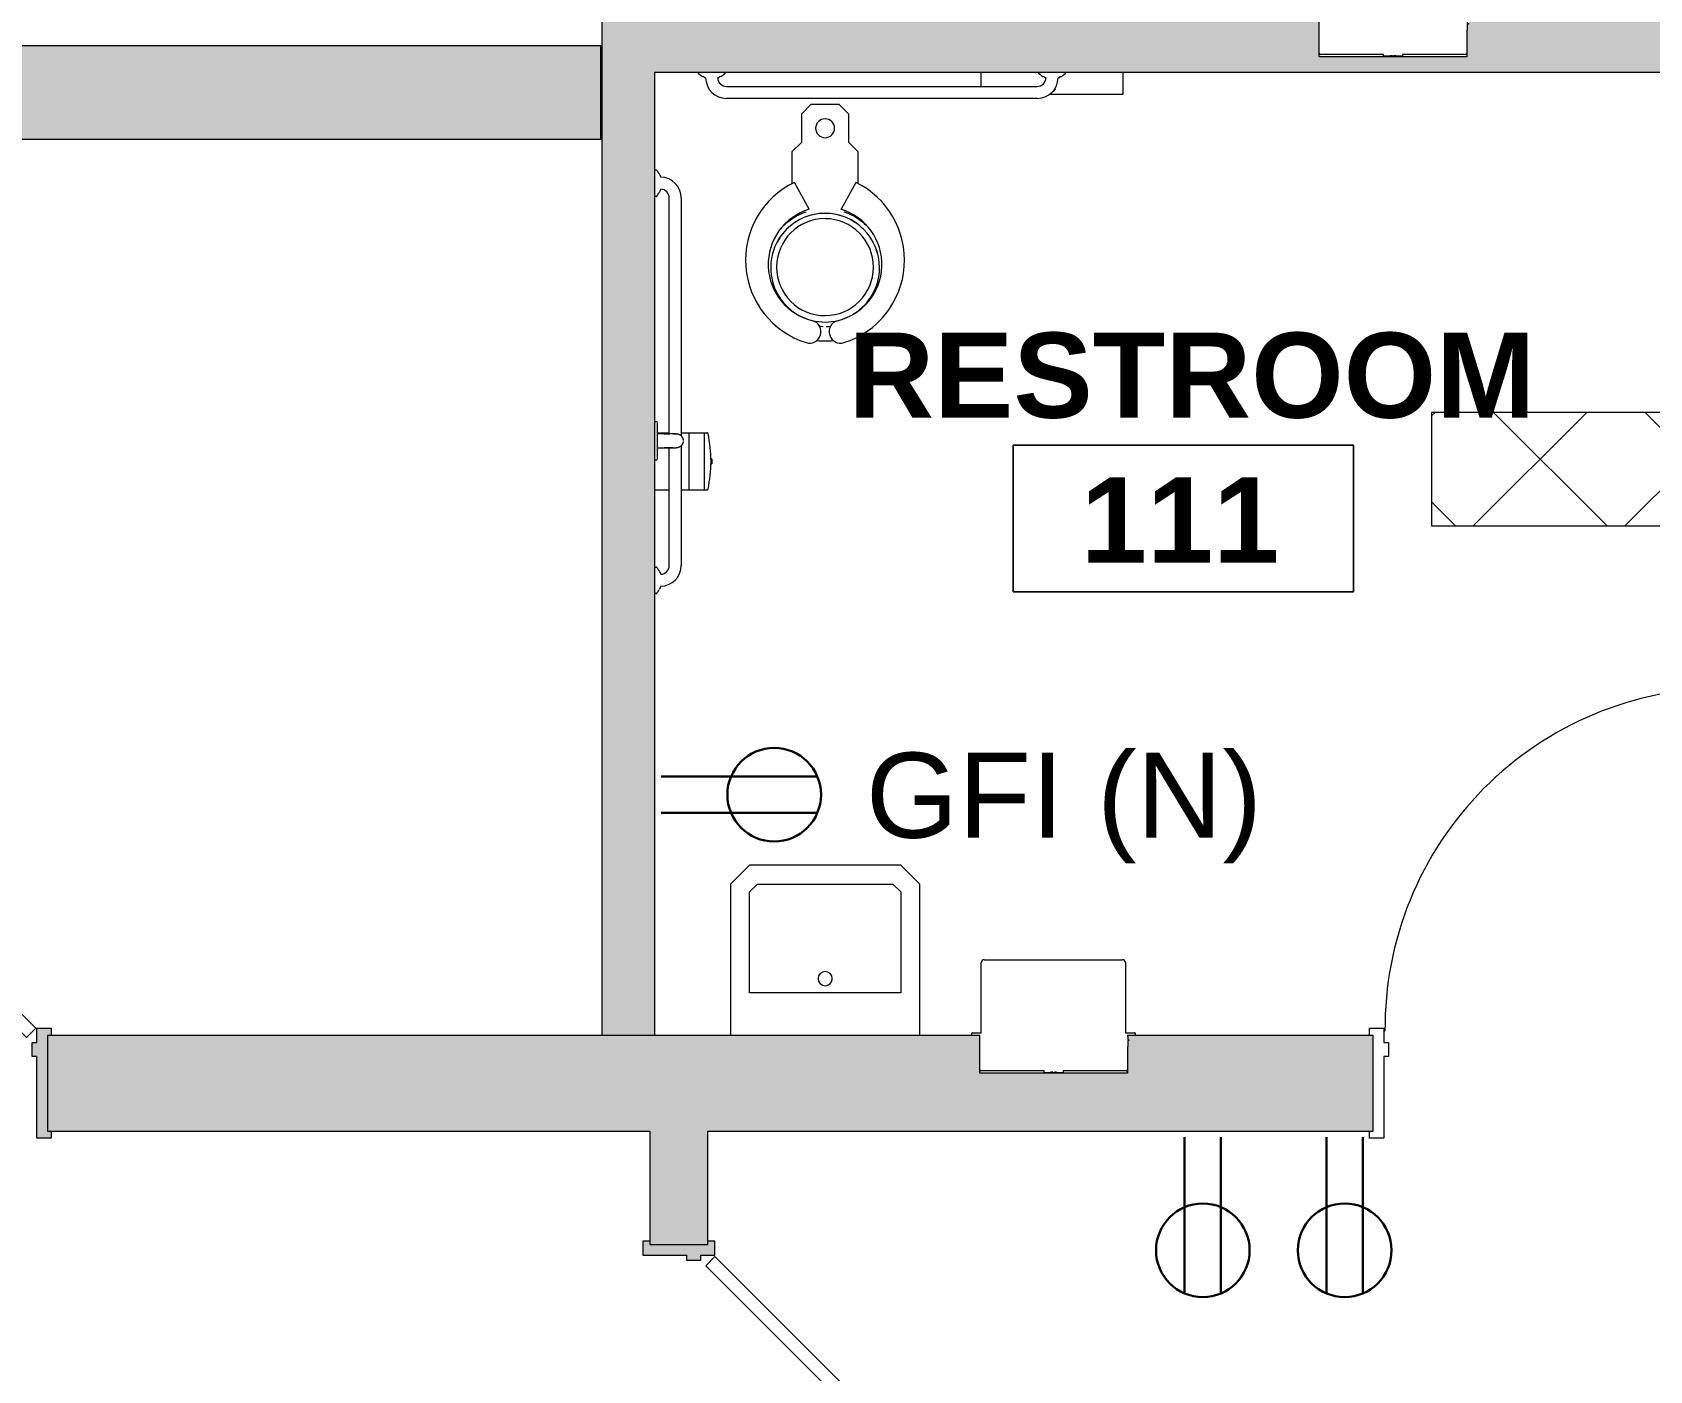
# Model space of a CAD drawing. Header units: inches. Extents: x -1569 to 1282, y -721 to 887.
# Drawn here: x 770 to 941, y 79.8 to 221.4 of the extents above; entities that cross this region are included whole.
import ezdxf

# ---------------------------------------------------------------- set-up
doc = ezdxf.new("R2010")
doc.units = ezdxf.units.IN
doc.header["$MEASUREMENT"] = 0
for name, color, linetype, lineweight in [('A-ANNO-NOTE', 131, 'Continuous', 13), ('A-AREA-IDEN', 2, 'Continuous', 9), ('A-DOOR', 31, 'Continuous', 13), ('A-WALL', 113, 'Continuous', 13), ('A-WALL-PATT', 111, 'Continuous', 13), ('I-FURN', 30, 'Continuous', 9), ('I-WALL', 2, 'Continuous', 13), ('P-SANR-FIXT', 6, 'Continuous', 13), ('Q-SPCQ', 91, 'Continuous', 13)]:
    doc.layers.add(name, color=color, linetype=linetype, lineweight=lineweight)
doc.styles.add('Swis721 Lt BT', font='swissl.ttf', dxfattribs={"height": 9})
doc.styles.add('Swis721 Lt BT_B', font='', dxfattribs={"height": 9})
doc.styles.get('Swis721 Lt BT_B').set_extended_font_data('Swis721 Lt BT', bold=True)

# ---------------------------------------------------------------- blocks, each defined once
blk = doc.blocks.new('Door - Single - Solid Door 36_ x 84_-7207624-FIRST FLOOR POWER _ SIGNAL')
at = {"layer": 'A-DOOR'}
h = blk.add_hatch(color=250, dxfattribs=at)
h.paths.add_polyline_path([(23.62, 3.15), (23.62, 3.9), (22.12, 3.9), (22.12, 2.4), (21.62, 2.4), (21.62, 0.9), (22.12, 0.9), (22.12, -3.72), (23.62, -3.72), (23.62, -2.97), (23.24, -2.97), (23.24, 3.15)], flags=0)
h.paths.add_polyline_path([(-13.63, 0.9), (-13.63, 2.4), (-14.13, 2.4), (-14.13, 3.9), (-15.63, 3.9), (-15.63, 3.15), (-15.26, 3.15), (-15.26, -2.97), (-15.63, -2.97), (-15.63, -3.72), (-14.13, -3.72), (-14.13, 0.9)], flags=0)
at = {"layer": 'A-DOOR', "color": 8, "lineweight": 20}
for p, q in [((-14.01, 3.9), (11.45, 29.36)), ((11.45, 29.36), (12.42, 28.38)), ((12.42, 28.38), (-13.03, 2.93)), ((-15.63, 3.9), (-15.63, 3.15)), ((-14.13, 3.9), (-15.63, 3.9)), ((-14.13, 2.4), (-14.13, 3.9)), ((-13.03, 2.93), (-14.01, 3.9)), ((23.62, 3.9), (22.12, 3.9)), ((22.12, 3.9), (22.12, 2.4)), ((23.62, 3.15), (23.62, 3.9)), ((-13.63, 2.4), (-14.13, 2.4)), ((-13.63, 0.9), (-13.63, 2.4)), ((22.12, 2.4), (21.62, 2.4)), ((21.62, 2.4), (21.62, 0.9)), ((-14.13, -3.72), (-14.13, 0.9)), ((-14.13, 0.9), (-13.63, 0.9)), ((21.62, 0.9), (22.12, 0.9)), ((22.12, 0.9), (22.12, -3.72)), ((-15.63, -2.97), (-15.63, -3.72)), ((23.62, -3.72), (23.62, -2.97)), ((-15.63, -3.72), (-14.13, -3.72)), ((22.12, -3.72), (23.62, -3.72))]:
    blk.add_line(p, q, dxfattribs=at)
at = {"layer": 'A-DOOR', "lineweight": 9}
blk.add_arc((-14.01, 3.9), 36, 359.5, 45, dxfattribs=at)
blk = doc.blocks.new('Door - Single - Solid Door 32_ x 84_-7220737-FIRST FLOOR POWER _ SIGNAL')
at = {"layer": 'A-DOOR'}
h = blk.add_hatch(color=250, dxfattribs=at)
h.paths.add_polyline_path([(20.12, 5.72), (20.12, -2.9), (19.62, -2.9), (19.62, -4.4), (20.12, -4.4), (20.12, -5.9), (21.62, -5.9), (21.62, -5.15), (21.24, -5.15), (21.24, 4.97), (21.62, 4.97), (21.62, 5.72), (21.24, 5.72)], flags=0)
h.paths.add_polyline_path([(-12.13, 5.72), (-13.63, 5.72), (-13.63, 4.97), (-13.26, 4.97), (-13.26, -5.15), (-13.63, -5.15), (-13.63, -5.9), (-12.13, -5.9), (-12.13, -4.4), (-11.63, -4.4), (-11.63, -2.9), (-12.13, -2.9), (-12.13, 4.97)], flags=0)
at = {"layer": 'A-DOOR', "color": 8, "lineweight": 20}
for p, q in [((-13.63, 5.72), (-12.13, 5.72)), ((-13.63, 4.97), (-13.63, 5.72)), ((-12.13, 5.72), (-12.13, -2.9)), ((20.12, 5.72), (21.62, 5.72)), ((20.12, -2.9), (20.12, 5.72)), ((21.62, 5.72), (21.62, 4.97)), ((-12.13, -2.9), (-11.63, -2.9)), ((-11.63, -2.9), (-11.63, -4.4)), ((19.62, -2.9), (20.12, -2.9)), ((19.62, -4.4), (19.62, -2.9)), ((-12.13, -4.4), (-12.13, -5.9)), ((-11.63, -4.4), (-12.13, -4.4)), ((-11.03, -4.93), (-12.01, -5.9)), ((11.59, -27.56), (-11.03, -4.93)), ((20.12, -4.4), (19.62, -4.4)), ((20.12, -5.9), (20.12, -4.4)), ((-13.63, -5.9), (-13.63, -5.15)), ((-12.13, -5.9), (-13.63, -5.9)), ((-12.01, -5.9), (10.62, -28.53)), ((21.62, -5.9), (20.12, -5.9)), ((21.62, -5.15), (21.62, -5.9)), ((10.62, -28.53), (11.59, -27.56))]:
    blk.add_line(p, q, dxfattribs=at)
at = {"layer": 'A-DOOR', "lineweight": 9}
blk.add_arc((-12.01, -5.9), 32, 315, 0.5, dxfattribs=at)
blk = doc.blocks.new('Water Closet - Flush Valve - Floor Mounted - Private - Flushing Greater than 1_6 gpf ADA-7296049-FIRST FLOOR POWER _ SIGNAL')
at = {"layer": 'P-SANR-FIXT', "lineweight": 9}
for p, q in [((-1.5, 0), (-2.5, -1)), ((-2.5, -1), (-2.5, -4)), ((1.5, 0), (-1.5, 0)), ((2.5, -1), (1.5, 0)), ((2.5, -4), (2.5, -1)), ((-2.5, -4), (-3.5, -5)), ((-3.5, -5), (-3.5, -8.38)), ((3.5, -5), (2.5, -4)), ((3.5, -8.38), (3.5, -5)), ((-1.69, -11.06), (-3.25, -8.22)), ((3.25, -8.22), (1.69, -11.06))]:
    blk.add_line(p, q, dxfattribs=at)
at = {"layer": 'P-SANR-FIXT', "lineweight": 9, "flags": 128}
for points in [[(-4.38, -12.79), (-4.22, -12.64), (-4.03, -12.48), (-3.84, -12.32), (-3.64, -12.17), (-3.43, -12.03), (-3.22, -11.89), (-3.01, -11.77), (-2.78, -11.65), (-2.56, -11.55), (-2.33, -11.45), (-2.09, -11.36), (-2, -11.33)], [(2, -11.33), (2.24, -11.41), (2.47, -11.51), (2.69, -11.61), (2.92, -11.72), (3.14, -11.84), (3.35, -11.97), (3.56, -12.11), (3.76, -12.26), (3.96, -12.41), (4.15, -12.57), (4.33, -12.74), (4.38, -12.8)], [(-0.2, -23.5), (-0.25, -23.5), (-0.5, -23.48), (-0.56, -23.47)], [(0.56, -23.47), (0.35, -23.49), (0.1, -23.5)]]:
    blk.add_lwpolyline(points, dxfattribs=at)
at = {"layer": 'P-SANR-FIXT', "lineweight": 9}
for centre, radius, start, end in [((0, -2.5), 1, 360, 180), ((0, -2.5), 1, 180, 360), ((0.74, -16.45), 9.14, 115.8609, 252.5741), ((-0.74, -16.45), 9.14, 287.4259, 64.1391), ((0.1, -16.91), 6.11, 106.9633, 257.0367), ((0, -17.25), 5.75, 0, 180), ((0, -17.25), 5.75, 104.0429, 108.5788), ((-0.1, -16.91), 6.11, 282.9633, 73.0367), ((0, -17.25), 5.75, 71.4212, 75.9571), ((0, -17.19), 5.13, 90, 270), ((0, -17.25), 5.75, 132.2685, 137.754), ((0, -17.25), 5.75, 118.1189, 123.4335), ((0, -17.19), 5.12, 270, 90), ((0, -17.25), 5.75, 56.5665, 61.8811), ((0, -17.25), 5.75, 42.246, 47.7315), ((0, -17.25), 5.75, 146.5915, 151.9011), ((0, -17.25), 5.75, 28.0989, 33.4085), ((0, -17.25), 5.75, 161.4419, 165.9707), ((0, -17.25), 5.75, 14.0293, 18.5581), ((0, -17.25), 5.75, 180, 238.3584), ((0, -17.25), 5.75, 301.6416, 0), ((0, -17.25), 5.75, 240.6149, 251.1591), ((-1.64, -24.02), 1.21, 252.5741, 72.5741), ((0, -17.25), 5.75, 255.8551, 284.1449), ((1.64, -24.02), 1.21, 107.4259, 287.4259), ((0, -17.25), 5.75, 288.8409, 299.3851), ((0, -17.25), 7.75, 263.5978, 276.4022)]:
    blk.add_arc(centre, radius, start, end, dxfattribs=at)
blk = doc.blocks.new('Door - Single - Solid Door 36_ x 84_-7146184-FIRST FLOOR POWER _ SIGNAL')
at = {"layer": 'A-DOOR', "lineweight": 9}
for p, q in [((-15.63, 5.72), (-14.13, 5.72)), ((-15.63, 4.97), (-15.63, 5.72)), ((-14.13, 5.72), (-14.13, -2.9)), ((22.12, 5.72), (23.62, 5.72)), ((22.12, -2.9), (22.12, 5.72)), ((23.62, 5.72), (23.62, 4.97)), ((-14.13, -2.9), (-13.63, -2.9)), ((-13.63, -2.9), (-13.63, -4.4)), ((21.62, -2.9), (22.12, -2.9)), ((21.62, -4.4), (21.62, -2.9)), ((-14.13, -4.4), (-14.13, -5.9)), ((-13.63, -4.4), (-14.13, -4.4)), ((22.12, -4.4), (21.62, -4.4)), ((22.12, -5.9), (22.12, -4.4)), ((-15.63, -5.9), (-15.63, -5.15)), ((-14.13, -5.9), (-15.63, -5.9)), ((23.62, -5.9), (22.12, -5.9)), ((23.62, -5.15), (23.62, -5.9))]:
    blk.add_line(p, q, dxfattribs=at)
at = {"layer": 'A-DOOR'}
for p, q in [((-12.63, -5.9), (-14.01, -5.9)), ((-14.01, -5.9), (-14.01, -41.9)), ((-12.63, -41.9), (-12.63, -5.9)), ((-14.01, -41.9), (-12.63, -41.9))]:
    blk.add_line(p, q, dxfattribs=at)
at = {"layer": 'A-DOOR', "lineweight": 9}
blk.add_arc((-14.01, -5.9), 36, 270, 0.5, dxfattribs=at)
blk = doc.blocks.new('Lavatory - Wall Mounted - 20_x18_ - Public-6857333-FIRST FLOOR POWER _ SIGNAL')
at = {"layer": 'P-SANR-FIXT', "lineweight": 9}
for p, q in [((-436.49, -42.99), (-452.49, -42.99)), ((-434.49, -44.99), (-436.49, -42.99)), ((-447.99, -60.99), (-447.99, -44.99)), ((-447.99, -44.99), (-437.31, -44.99)), ((-437.31, -44.99), (-436.49, -45.82)), ((-436.49, -45.82), (-436.49, -60.16)), ((-434.49, -60.99), (-434.49, -44.99)), ((-437.31, -60.99), (-447.99, -60.99)), ((-436.49, -60.16), (-437.31, -60.99)), ((-436.49, -62.99), (-434.49, -60.99)), ((-452.49, -62.99), (-436.49, -62.99))]:
    blk.add_line(p, q, dxfattribs=at)
for start, end in [(90, 270), (90, 270), (270, 90), (270, 90)]:
    blk.add_arc((-446.49, -52.99), 0.75, start, end, dxfattribs=at)
blk = doc.blocks.new('P-Grab_Bar-36in - 36 INCH-V20-FIRST FLOOR POWER _ SIGNAL')
at = {"layer": 'I-FURN'}
for p, q in [((831.26, 233.75), (864.12, 233.75)), ((828.29, 230.97), (828.29, 231.11)), ((828.98, 231.58), (829.05, 231.58)), ((830.32, 231.58), (830.39, 231.58)), ((831.09, 231.11), (831.09, 230.97)), ((864.11, 232.48), (831.26, 232.48)), ((864.29, 230.97), (864.29, 231.11)), ((864.98, 231.58), (865.05, 231.58)), ((866.32, 231.58), (866.39, 231.58)), ((867.09, 231.11), (867.09, 230.97))]:
    blk.add_line(p, q, dxfattribs=at)
for centre, radius, start, end in [((831.26, 231.54), 2.21, 90, 179.1445), ((864.11, 231.54), 2.21, 0.8636, 89.8856), ((828.38, 231.11), 0.0934, 88.0011, 180), ((828.38, 231.3), 0.0984, 272.9558, 347.0471), ((828.56, 231.23), 0.0975, 89.156, 150.8479), ((828.54, 231.42), 0.0998, 280.0133, 343.9943), ((828.72, 231.34), 0.0983, 82.1862, 147.824), ((828.73, 231.7), 0.259, 270.2678, 327.7398), ((828.98, 231.54), 0.0327, 86.7864, 147.7398), ((831.27, 231.54), 0.946, 90.5765, 177.6589), ((830.39, 231.54), 0.0327, 32.2602, 93.2136), ((830.64, 231.7), 0.259, 212.2602, 269.7322), ((830.65, 231.34), 0.0983, 32.176, 97.8138), ((830.83, 231.42), 0.0998, 196.0057, 259.9867), ((830.81, 231.23), 0.0975, 29.1521, 90.844), ((830.99, 231.3), 0.0984, 192.9529, 267.0442), ((830.99, 231.11), 0.0934, 0, 91.9989), ((864.1, 231.54), 0.946, 2.3393, 89.6607), ((864.38, 231.11), 0.0934, 88, 180), ((864.38, 231.3), 0.0984, 272.955, 347.045), ((864.56, 231.23), 0.0975, 89.1532, 150.8468), ((864.54, 231.42), 0.0998, 280.0117, 343.9883), ((864.72, 231.34), 0.0983, 82.1794, 147.8206), ((864.73, 231.7), 0.259, 270.2661, 327.7339), ((864.98, 231.54), 0.0327, 86.7675, 147.7339), ((866.39, 231.54), 0.0327, 32.2704, 93.2464), ((866.64, 231.7), 0.259, 212.2704, 269.7352), ((866.65, 231.34), 0.0983, 32.1818, 97.8257), ((866.83, 231.42), 0.0998, 196.0161, 259.9895), ((866.81, 231.23), 0.0975, 29.154, 90.8489), ((866.99, 231.3), 0.0984, 192.9565, 267.0456), ((866.99, 231.11), 0.0934, 0, 92.0008)]:
    blk.add_arc(centre, radius, start, end, dxfattribs=at)
blk = doc.blocks.new('P-Grab_Bar-42in - 42 INCH-V22-FIRST FLOOR POWER _ SIGNAL')
at = {"layer": 'I-FURN'}
for p, q in [((835.82, 206.85), (835.96, 206.85)), ((836.43, 206.15), (836.43, 206.09)), ((835.96, 204.05), (835.82, 204.05)), ((836.43, 204.81), (836.43, 204.75)), ((837.34, 178.94), (837.34, 203.88)), ((838.61, 203.88), (838.61, 178.7)), ((837.34, 165.03), (837.34, 177.46)), ((838.61, 177.7), (838.61, 165.02)), ((835.82, 164.85), (835.96, 164.85)), ((836.43, 164.15), (836.43, 164.09)), ((836.43, 162.81), (836.43, 162.75)), ((835.96, 162.05), (835.82, 162.05))]:
    blk.add_line(p, q, dxfattribs=at)
for centre, radius, start, end in [((835.96, 206.76), 0.0934, 358.0011, 90), ((836.16, 206.76), 0.0984, 182.9558, 257.0471), ((836.09, 206.58), 0.0975, 359.156, 60.8479), ((836.28, 206.59), 0.0998, 190.0133, 253.9943), ((836.2, 206.41), 0.0983, 352.1862, 57.824), ((836.56, 206.4), 0.259, 180.2678, 237.7398), ((836.4, 206.16), 0.0327, 356.7864, 57.7398), ((836.4, 203.88), 2.21, 0, 89.1445), ((835.96, 204.14), 0.0934, 270, 1.9989), ((836.16, 204.14), 0.0984, 102.9529, 177.0442), ((836.09, 204.32), 0.0975, 299.1521, 0.844), ((836.28, 204.31), 0.0998, 106.0057, 169.9867), ((836.2, 204.49), 0.0983, 302.176, 7.8138), ((836.56, 204.5), 0.259, 122.2602, 179.7322), ((836.4, 204.74), 0.0327, 302.2602, 3.2136), ((836.4, 203.87), 0.946, 0.5765, 87.6589), ((835.96, 164.76), 0.0934, 358, 90), ((836.16, 164.76), 0.0984, 182.955, 257.045), ((836.09, 164.58), 0.0975, 359.1532, 60.8468), ((836.28, 164.59), 0.0998, 190.0117, 253.9883), ((836.2, 164.41), 0.0983, 352.1794, 57.8206), ((836.56, 164.4), 0.259, 180.2661, 237.7339), ((836.4, 164.16), 0.0327, 356.7675, 57.7339), ((836.4, 165.03), 0.946, 272.3393, 359.6607), ((836.4, 165.02), 2.21, 270.8636, 359.8856), ((836.2, 162.49), 0.0983, 302.1818, 7.8257), ((836.56, 162.5), 0.259, 122.2704, 179.7352), ((836.4, 162.74), 0.0327, 302.2704, 3.2464), ((835.96, 162.14), 0.0934, 270, 2.0008), ((836.16, 162.14), 0.0984, 102.9565, 177.0456), ((836.09, 162.32), 0.0975, 299.154, 0.8489), ((836.28, 162.31), 0.0998, 106.0161, 169.9895)]:
    blk.add_arc(centre, radius, start, end, dxfattribs=at)
blk = doc.blocks.new('P-Grab_Bar_18in_Vertical - 18 INCH-V21-FIRST FLOOR POWER _ SIGNAL')
at = {"layer": 'P-SANR-FIXT', "lineweight": 9}
for p, q in [((-2, 0.25), (-2, 0)), ((-2, 0.25), (-2, 0)), ((-1.95, 0.25), (0, 0.25)), ((-1.95, 0.25), (-1.95, 0.25)), ((-0.75, 1), (-0.75, 0.25)), ((-0.75, 1), (-0.75, 0.25)), ((0, 0.25), (1.95, 0.25)), ((0.75, 0.25), (0.75, 1)), ((0.75, 0.25), (0.75, 1)), ((1.95, 0.25), (1.95, 0.25)), ((2, 0), (2, 0.25)), ((2, 0), (2, 0.25)), ((0, 0), (-1.95, 0)), ((1.95, 0), (0, 0))]:
    blk.add_line(p, q, dxfattribs=at)
at = {"layer": 'P-SANR-FIXT', "lineweight": 9, "flags": 128}
for points in [[(-0.75, 2.25), (-0.75, 2.28), (-0.75, 2.31), (-0.74, 2.34), (-0.74, 2.37), (-0.74, 2.4), (-0.73, 2.43), (-0.72, 2.46), (-0.71, 2.49), (-0.7, 2.51), (-0.69, 2.54), (-0.68, 2.57), (-0.67, 2.6), (-0.65, 2.62), (-0.64, 2.65), (-0.62, 2.67), (-0.6, 2.7), (-0.58, 2.72), (-0.56, 2.74), (-0.54, 2.77), (-0.52, 2.79), (-0.5, 2.81), (-0.48, 2.83), (-0.45, 2.85), (-0.43, 2.86), (-0.41, 2.88), (-0.38, 2.9), (-0.35, 2.91), (-0.33, 2.93), (-0.3, 2.94), (-0.27, 2.95), (-0.24, 2.96), (-0.22, 2.97), (-0.19, 2.98), (-0.16, 2.98), (-0.13, 2.99), (-0.1, 2.99), (-0.07, 3), (-0.04, 3)], [(-0.75, 2.25), (-0.75, 2.25), (-0.75, 2.25), (-0.75, 2.24), (-0.75, 2.23), (-0.75, 2.23), (-0.75, 2.21), (-0.75, 2.2), (-0.75, 2.19), (-0.75, 2.17), (-0.75, 2.15), (-0.75, 2.13), (-0.75, 2.11), (-0.75, 2.08), (-0.75, 2.06), (-0.75, 2.03), (-0.75, 2), (-0.75, 1.97), (-0.75, 1.94), (-0.75, 1.91), (-0.75, 1.87), (-0.75, 1.83), (-0.75, 1.8), (-0.75, 1.76), (-0.75, 1.72), (-0.75, 1.68), (-0.75, 1.63), (-0.75, 1.59), (-0.75, 1.54), (-0.75, 1.5), (-0.75, 1.45), (-0.75, 1.41), (-0.75, 1.36), (-0.75, 1.31), (-0.75, 1.26), (-0.75, 1.21), (-0.75, 1.16), (-0.75, 1.11), (-0.75, 1.06), (-0.75, 1.01), (-0.75, 1)], [(-0.75, 1.93), (-0.75, 1.96), (-0.75, 1.99), (-0.75, 2.02), (-0.75, 2.05), (-0.75, 2.08), (-0.75, 2.1), (-0.75, 2.13), (-0.75, 2.15), (-0.75, 2.17), (-0.75, 2.18), (-0.75, 2.2), (-0.75, 2.21), (-0.75, 2.22), (-0.75, 2.23), (-0.75, 2.24), (-0.75, 2.24), (-0.75, 2.25), (-0.75, 2.25)], [(0.06, 3), (0.09, 2.99), (0.12, 2.99), (0.15, 2.99), (0.18, 2.98), (0.21, 2.97), (0.24, 2.96), (0.26, 2.95), (0.29, 2.94), (0.32, 2.93), (0.35, 2.92), (0.37, 2.9), (0.4, 2.89), (0.42, 2.87), (0.45, 2.85), (0.47, 2.83), (0.49, 2.81), (0.52, 2.79), (0.54, 2.77), (0.56, 2.75), (0.58, 2.73), (0.6, 2.7), (0.61, 2.68), (0.63, 2.66), (0.65, 2.63), (0.66, 2.6), (0.68, 2.58), (0.69, 2.55), (0.7, 2.52)], [(0.71, 2.49), (0.72, 2.47), (0.73, 2.44), (0.73, 2.41), (0.74, 2.38), (0.74, 2.35), (0.75, 2.32), (0.75, 2.29), (0.75, 2.26), (0.75, 2.25)], [(0.75, 1), (0.75, 1.05), (0.75, 1.1), (0.75, 1.15), (0.75, 1.2), (0.75, 1.25), (0.75, 1.3), (0.75, 1.35), (0.75, 1.39), (0.75, 1.44), (0.75, 1.49), (0.75, 1.53), (0.75, 1.58), (0.75, 1.62), (0.75, 1.66), (0.75, 1.71), (0.75, 1.75), (0.75, 1.79), (0.75, 1.82), (0.75, 1.86), (0.75, 1.9), (0.75, 1.93), (0.75, 1.96), (0.75, 1.99), (0.75, 2.02), (0.75, 2.05), (0.75, 2.08), (0.75, 2.1), (0.75, 2.13), (0.75, 2.15), (0.75, 2.17), (0.75, 2.18), (0.75, 2.2), (0.75, 2.21), (0.75, 2.22), (0.75, 2.23), (0.75, 2.24), (0.75, 2.24), (0.75, 2.25), (0.75, 2.25)], [(0.75, 2.25), (0.75, 2.25), (0.75, 2.25), (0.75, 2.24)], [(0.75, 1.94), (0.75, 1.91), (0.75, 1.87), (0.75, 1.83), (0.75, 1.8), (0.75, 1.76), (0.75, 1.72), (0.75, 1.68), (0.75, 1.63), (0.75, 1.59), (0.75, 1.54), (0.75, 1.5), (0.75, 1.45), (0.75, 1.41), (0.75, 1.36), (0.75, 1.31), (0.75, 1.26), (0.75, 1.21), (0.75, 1.16), (0.75, 1.11), (0.75, 1.06), (0.75, 1.01), (0.75, 1)], [(-0.75, 1), (-0.75, 1.05), (-0.75, 1.1), (-0.75, 1.15), (-0.75, 1.2), (-0.75, 1.25), (-0.75, 1.3), (-0.75, 1.35), (-0.75, 1.39), (-0.75, 1.44), (-0.75, 1.49), (-0.75, 1.53), (-0.75, 1.58)]]:
    blk.add_lwpolyline(points, dxfattribs=at)
blk = doc.blocks.new('P-Recessed Trash and Paper Towel Dispenser - Large_Receptacle-2830695-FIRST FLOOR POWER _ SIGNAL')
at = {"layer": 'Q-SPCQ', "lineweight": 9}
for p, q in [((870.64, 123.31), (885.27, 123.31)), ((870.33, 115.59), (870.33, 123)), ((885.58, 123), (885.58, 115.59)), ((869.35, 115.31), (869.35, 115.53)), ((870.17, 115.31), (869.35, 115.31)), ((869.41, 115.59), (870.33, 115.59)), ((870.17, 111.7), (870.17, 115.31)), ((885.58, 115.59), (886.55, 115.59)), ((886.6, 115.31), (885.79, 115.31)), ((885.79, 115.31), (885.79, 115.15)), ((885.79, 115.15), (885.82, 115.15)), ((885.82, 115.15), (885.82, 114.85)), ((885.82, 114.85), (885.95, 114.85)), ((885.95, 114.76), (885.82, 114.76)), ((885.82, 114.76), (885.82, 114.13)), ((885.95, 114.85), (885.95, 114.76)), ((886.6, 115.53), (886.6, 115.31)), ((885.79, 114.13), (885.79, 111.7)), ((885.82, 114.13), (885.79, 114.13)), ((876.98, 111.56), (870.3, 111.56)), ((876.98, 111.36), (876.98, 111.56)), ((877.67, 111.36), (876.98, 111.36)), ((877.9, 111.41), (877.67, 111.41)), ((877.67, 111.41), (877.67, 111.36)), ((877.9, 111.36), (877.9, 111.41)), ((878.06, 111.36), (877.9, 111.36)), ((878.29, 111.41), (878.06, 111.41)), ((878.06, 111.41), (878.06, 111.36)), ((878.29, 111.36), (878.29, 111.41)), ((878.98, 111.36), (878.29, 111.36)), ((885.66, 111.56), (878.98, 111.56)), ((878.98, 111.56), (878.98, 111.36))]:
    blk.add_line(p, q, dxfattribs=at)
for centre, radius, start, end in [((870.64, 123), 0.311, 90, 180), ((885.27, 123), 0.31, 360, 90), ((869.41, 115.53), 0.0593, 90, 180), ((886.55, 115.53), 0.0589, 0, 90), ((870.31, 111.7), 0.136, 180, 266.991), ((885.66, 111.69), 0.129, 270, 2.9666)]:
    blk.add_arc(centre, radius, start, end, dxfattribs=at)
blk = doc.blocks.new('P-Seat_Cover_Dispenser - P-Seat_Cover_Dispenser-2689002-FIRST FLOOR POWER _ SIGNAL')
at = {"layer": 'P-SANR-FIXT', "lineweight": 9}
for p, q in [((870.32, 215.68), (870.32, 217.2)), ((885.32, 217.2), (885.32, 214.83)), ((885.32, 214.83), (877.51, 214.83))]:
    blk.add_line(p, q, dxfattribs=at)
blk.add_ellipse((877.82, 215.55), major_axis=(0.391, 0), ratio=0.967919, start_param=5.081096, end_param=5.973649, dxfattribs=at)
blk = doc.blocks.new('Toilet-Tissue-Dispenser_Bobrick_B-4288 - B-4288-V37-FIRST FLOOR POWER _ SIGNAL')
at = {"layer": 'P-SANR-FIXT', "lineweight": 9}
for p, q in [((836.07, 179.06), (837.34, 179.06)), ((838.61, 179.06), (841.32, 179.06)), ((839.45, 172.99), (839.45, 179.06)), ((841.07, 172.99), (841.07, 179.06)), ((841.83, 176.27), (841.76, 176.27)), ((841.76, 175.77), (841.76, 176.27)), ((841.76, 176.27), (841.76, 175.77)), ((841.83, 175.77), (841.83, 176.27)), ((841.83, 176.27), (841.83, 175.77)), ((841.76, 175.77), (841.83, 175.77)), ((837.34, 172.99), (835.82, 172.99)), ((841.32, 172.99), (838.61, 172.99))]:
    blk.add_line(p, q, dxfattribs=at)
for centre, radius, start, end in [((841.32, 178.93), 0.125, 12.3594, 90), ((828.06, 176.02), 13.7, 360, 12.3594), ((828.06, 176.02), 13.7, 347.6406, 0), ((841.32, 173.12), 0.125, 270, 347.6406)]:
    blk.add_arc(centre, radius, start, end, dxfattribs=at)
blk = doc.blocks.new('Room Tag - Room Name and Number-3379422-FIRST FLOOR POWER _ SIGNAL')
at = {"layer": 'A-AREA-IDEN'}
for p, q in [((-0.1881, -0.1636), (-0.1881, -0.0018)), ((-0.1881, -0.0018), (0.1869, -0.0018)), ((0.1869, -0.0018), (-0.1881, -0.0018)), ((-0.1881, -0.0018), (-0.1881, -0.1636)), ((0.1869, -0.0018), (0.1869, -0.1636)), ((0.1869, -0.1636), (0.1869, -0.0018)), ((0.1869, -0.1636), (-0.1881, -0.1636)), ((-0.1881, -0.1636), (0.1869, -0.1636))]:
    blk.add_line(p, q, dxfattribs=at)

msp = doc.modelspace()

# ---------------------------------------------------------------- hatches: boundary and pattern name
at = {"layer": 'A-WALL-PATT', "lineweight": 9}
for points in [[(1112.92, 217.2), (1112.92, 222.83), (921.68, 222.82), (921.71, 222.36), (921.84, 222.36), (921.84, 222.27), (921.71, 222.27), (921.68, 218.83), (906.06, 218.83), (906.06, 222.83), (830.2, 222.83), (830.2, 217.2), (1086.77, 217.2)], [(830.2, 115.31), (835.82, 115.31), (835.82, 217.2), (830.2, 217.2), (830.2, 117.25)]]:
    msp.add_hatch(color=7, dxfattribs=at).paths.add_polyline_path(points, flags=0)
h = msp.add_hatch(color=7, dxfattribs=at)
h.paths.add_polyline_path([(815.5, 210.12), (830.12, 210.12), (830.12, 219.99), (410.04, 219.99), (410.04, 210.12), (769.79, 210.12)], flags=0)
h.paths.add_polyline_path([(371.54, 210.12), (371.54, 219.99), (316.79, 219.99), (316.79, 210.12)], flags=0)
h = msp.add_hatch(dxfattribs=at)
h.set_pattern_fill('FP_8', color=256, style=0, pattern_type=2)
h.set_pattern_definition([(45, (0, 0), (-8.01223, 8.01223), []), (135, (0, 0), (-8.01223, -8.01223), [])])
h.paths.add_polyline_path([(953.95, 169.2), (953.95, 181.2), (917.95, 181.2), (917.95, 169.2), (952.62, 169.2)], flags=0)
h = msp.add_hatch(color=7, dxfattribs=at)
h.paths.add_polyline_path([(1101.15, 105.19), (1112.92, 105.19), (1112.92, 115.31), (1101.15, 115.31)], flags=0)
h.paths.add_polyline_path([(1066.65, 105.19), (1066.65, 115.31), (1043.2, 115.31), (1043.2, 105.19), (1044.04, 105.19)], flags=0)
h.paths.add_polyline_path([(1004.7, 105.19), (1004.7, 115.31), (950.26, 115.31), (950.26, 105.19), (952.62, 105.19)], flags=0)
h.paths.add_polyline_path([(906.92, 105.19), (911.76, 105.19), (911.76, 115.31), (885.79, 115.31), (885.82, 114.85), (885.95, 114.85), (885.95, 114.76), (885.82, 114.76), (885.79, 111.31), (870.17, 111.31), (870.17, 115.31), (771.6, 115.31), (771.6, 105.19), (861.21, 105.19)], flags=0)
h.paths.add_polyline_path([(737.1, 105.19), (737.1, 115.31), (671.6, 115.31), (671.6, 105.19)], flags=0)
h.paths.add_polyline_path([(637.1, 105.19), (637.1, 115.31), (461.23, 115.31), (461.23, 105.19), (586.96, 105.19)], flags=0)
h.paths.add_polyline_path([(426.73, 105.19), (426.73, 115.31), (306.85, 115.31), (306.85, 105.19), (404.13, 105.19)], flags=0)
h = msp.add_hatch(color=7, dxfattribs=at)
h.paths.add_polyline_path([(835.29, -143.29), (841.42, -143.29), (841.42, -90.01), (835.29, -90.01), (835.29, -139.46)], flags=0)
h.paths.add_polyline_path([(835.29, -51.51), (841.42, -51.51), (841.42, -15.58), (835.29, -15.58), (835.29, -36.78)], flags=0)
h.paths.add_polyline_path([(841.42, 22.92), (841.42, 54.67), (835.29, 54.67), (835.29, 22.92)], flags=0)
h.paths.add_polyline_path([(835.29, 93.17), (841.42, 93.17), (841.42, 105.19), (835.29, 105.19)], flags=0)

# ---------------------------------------------------------------- linework, layer by layer
at = {"layer": 'A-ANNO-NOTE', "lineweight": 30}
for p, q in [((836.48, 142.68), (853, 142.68)), ((836.48, 142.68), (853, 142.68)), ((836.48, 138.84), (853, 138.84)), ((891.84, 104.54), (891.84, 88.01)), ((895.67, 104.54), (895.67, 88.01)), ((895.67, 104.54), (895.67, 88.01)), ((906.84, 104.54), (906.84, 88.01)), ((910.67, 104.54), (910.67, 88.01)), ((910.67, 104.54), (910.67, 88.01))]:
    msp.add_line(p, q, dxfattribs=at)
for centre in [(848.44, 140.76), (893.76, 92.57), (908.76, 92.57)]:
    msp.add_circle(centre, 4.95, dxfattribs=at)
at = {"layer": 'A-WALL', "color": 8, "lineweight": 20}
for p, q in [((830.2, 222.83), (830.2, 115.31)), ((830.12, 219.99), (410.04, 219.99)), ((830.12, 210.12), (830.12, 219.99)), ((906.06, 218.83), (906.06, 219.21)), ((921.68, 219.21), (921.68, 218.83)), ((835.82, 217.2), (953.95, 217.2)), ((835.82, 180.15), (835.82, 217.2)), ((921.68, 218.83), (906.06, 218.83)), ((425.04, 210.12), (830.12, 210.12)), ((835.82, 115.31), (835.82, 176.25))]:
    msp.add_line(p, q, dxfattribs=at)
at = {"layer": 'A-WALL'}
for p, q in [((953.95, 181.2), (917.95, 181.2)), ((917.95, 181.2), (917.95, 169.2)), ((917.95, 169.2), (953.95, 169.2))]:
    msp.add_line(p, q, dxfattribs=at)
at = {"layer": 'A-WALL', "color": 55}
msp.add_line((835.82, 115.31), (830.2, 115.31), dxfattribs=at)
at = {"layer": 'I-WALL', "color": 8, "lineweight": 20}
for p, q in [((830.2, 115.31), (771.6, 115.31)), ((771.6, 115.31), (771.6, 105.19)), ((869.35, 115.31), (835.82, 115.31)), ((911.76, 115.31), (886.6, 115.31)), ((911.76, 105.19), (911.76, 115.31)), ((870.17, 111.31), (870.17, 111.7)), ((885.79, 111.31), (870.17, 111.31)), ((885.79, 111.7), (885.79, 111.31)), ((771.6, 105.19), (835.29, 105.19)), ((835.29, 105.19), (835.29, 93.17)), ((841.42, 93.17), (841.42, 105.19)), ((841.42, 105.19), (911.76, 105.19)), ((835.29, 93.17), (841.42, 93.17))]:
    msp.add_line(p, q, dxfattribs=at)

# ---------------------------------------------------------------- block references
at = {"layer": 'A-AREA-IDEN', "xscale": 95.99999999999994, "yscale": 95.99999999999994, "zscale": 95.99999999999994}
msp.add_blockref('Room Tag - Room Name and Number-3379422-FIRST FLOOR POWER _ SIGNAL', (891.76, 177.92), dxfattribs=at)
at = {"layer": 'A-DOOR'}
for name, p, rotation in [('Door - Single - Solid Door 36_ x 84_-7146184-FIRST FLOOR POWER _ SIGNAL', (935.01, 110.16), 180), ('Door - Single - Solid Door 32_ x 84_-7220737-FIRST FLOOR POWER _ SIGNAL', (758.35, 110.16), 180), ('Door - Single - Solid Door 36_ x 84_-7207624-FIRST FLOOR POWER _ SIGNAL', (838.27, 77.91), 269.9999999999999)]:
    msp.add_blockref(name, p, dxfattribs=dict(at, rotation=rotation))
at = {"layer": 'P-SANR-FIXT', "lineweight": 9}
for name, p in [('P-Recessed Trash and Paper Towel Dispenser - Large_Receptacle-2830695-FIRST FLOOR POWER _ SIGNAL', (35.89, 107.51)), ('P-Seat_Cover_Dispenser - P-Seat_Cover_Dispenser-2689002-FIRST FLOOR POWER _ SIGNAL', (0, 0)), ('Water Closet - Flush Valve - Floor Mounted - Private - Flushing Greater than 1_6 gpf ADA-7296049-FIRST FLOOR POWER _ SIGNAL', (853.82, 213.76)), ('P-Grab_Bar-42in - 42 INCH-V22-FIRST FLOOR POWER _ SIGNAL', (0, 0)), ('Toilet-Tissue-Dispenser_Bobrick_B-4288 - B-4288-V37-FIRST FLOOR POWER _ SIGNAL', (0, 0)), ('P-Recessed Trash and Paper Towel Dispenser - Large_Receptacle-2830695-FIRST FLOOR POWER _ SIGNAL', (0, 0))]:
    msp.add_blockref(name, p, dxfattribs=at)
for name, p, rotation in [('P-Grab_Bar-36in - 36 INCH-V20-FIRST FLOOR POWER _ SIGNAL', (1707.51, 448.17), 180), ('P-Grab_Bar_18in_Vertical - 18 INCH-V21-FIRST FLOOR POWER _ SIGNAL', (835.82, 178.2), 269.9999999999997), ('Lavatory - Wall Mounted - 20_x18_ - Public-6857333-FIRST FLOOR POWER _ SIGNAL', (800.84, 567.8), 89.99999999999991)]:
    msp.add_blockref(name, p, dxfattribs=dict(at, rotation=rotation))

# ---------------------------------------------------------------- texts
at = {"layer": 'A-ANNO-NOTE', "lineweight": 9, "insert": (858.13, 145.21), "char_height": 9, "width": 48.783, "attachment_point": 1, "style": 'Swis721 Lt BT'}
msp.add_mtext('GFI (N)', dxfattribs=at)
at = {"layer": 'A-AREA-IDEN', "char_height": 9, "attachment_point": 1, "style": 'Swis721 Lt BT_B'}
for s, insert, width in [('RESTROOM', (856.27, 189.64), 85.749), ('111', (880.87, 174.32), 25.452)]:
    msp.add_mtext(s, dxfattribs=dict(at, insert=insert, width=width))

doc.saveas('drawing.dxf')
